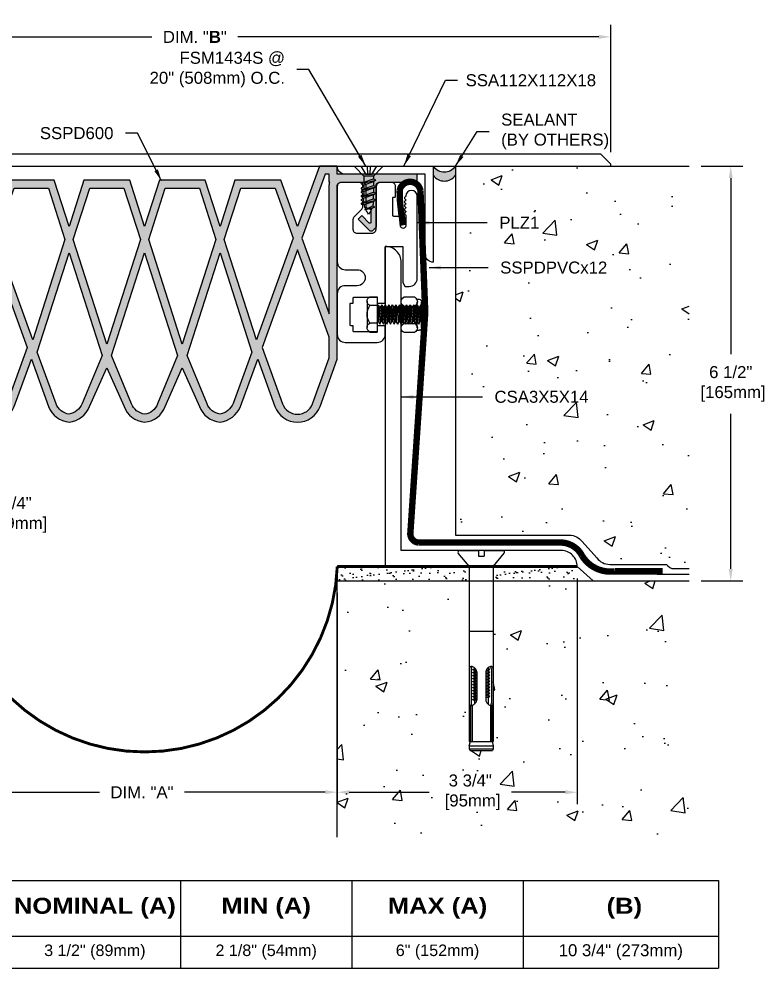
# Model space of a CAD drawing. Header units: inches. Extents: x -6.4 to 47.3, y -12.5 to 3.3.
# Drawn here: x 6.55 to 18.21, y -12.53 to 2.3 of the extents above; entities that cross this region are included whole.
import ezdxf

# ---------------------------------------------------------------- set-up
doc = ezdxf.new("R2010")
doc.units = ezdxf.units.IN
doc.header["$MEASUREMENT"] = 0
for name, color, linetype in [('Anchors', 4, 'Continuous'), ('Conditions', 1, 'Continuous'), ('Dimensions', 3, 'Continuous'), ('Fillers', 2, 'Continuous'), ('Metals', 7, 'Continuous'), ('Seal', 5, 'Continuous'), ('Text', 2, 'Continuous')]:
    doc.layers.add(name, color=color, linetype=linetype)
doc.styles.add('ARIAL', font='arial.ttf')
doc.styles.add('Arial Bold', font='')
doc.styles.get('Arial Bold').set_extended_font_data('Arial Black')
doc.dimstyles.new('Arial', dxfattribs={"dimscale": 1.5, "dimtxt": 0.125, "dimasz": 0.125, "dimexe": 0.125, "dimexo": 0.125, "dimgap": 0.125, "dimtad": 0, "dimtih": 1, "dimtoh": 1, "dimdec": 4, "dimzin": 0, "dimdsep": 46, "dimlunit": 4, "dimtxsty": 'ARIAL', "dimcen": 0.125, "dimadec": 0, "dimazin": 0, "dimtfac": 1, "dimtdec": 4, "dimtofl": 0, "dimtmove": 0, "dimatfit": 3, "dimfxl": 0, "dimfrac": 2, "dimtolj": 1, "dimtzin": 0, "dimarcsym": 0})
pattern_1 = [(37.5, (-1.61179, -10.52077), (-0.0062993, 0.1926824), [0, -0.152, 0, -0.17, 0, -0.1625]), (7.5, (-1.6118, -10.52077), (0.1769777, 0.2822146), [0, -0.082, 0, -0.137, 0, -0.0525]), (327.5, (-1.73479, -10.52077), (0.3114142, 0.0005659), [0, -0.05, 0, -0.18, 0, -0.235]), (317.5, (-1.7348, -10.52077), (0.3006127, 0.0877676), [0, -0.025, 0, -0.118, 0, -0.135])]

# ---------------------------------------------------------------- blocks, each defined once
blk = doc.blocks.new('PLZ1')
blk.add_lwpolyline([(0.265, 0, -0.414214), (0.275, -0.01), (0.275, -0.56, 0.131652), (0.276, -0.565), (0.308, -0.62, 0.267949), (0.317, -0.625), (0.375, -0.625, 0.414214), (0.5, -0.5), (0.5, 0.785, 1), (0.32, 0.785, -0.198912), (0.317, 0.778), (0.301, 0.762, 0.414214), (0.301, 0.748), (0.317, 0.732, -0.198912), (0.32, 0.725, -0.198912), (0.317, 0.718), (0.301, 0.702, 0.414214), (0.301, 0.688), (0.317, 0.672, -0.198912), (0.32, 0.665, -0.198912), (0.317, 0.658), (0.301, 0.642, 0.414214), (0.301, 0.628), (0.317, 0.612, -0.198912), (0.32, 0.605, -0.198912), (0.317, 0.598), (0.301, 0.582, 0.414214), (0.301, 0.568), (0.317, 0.552, -0.198912), (0.32, 0.545, -0.198912), (0.317, 0.538), (0.301, 0.522, 0.414214), (0.301, 0.508), (0.317, 0.492, -0.198912), (0.32, 0.485), (0.32, 0.322, -0.93609), (0.24, 0.317), (0.221, 0.461, 0.376062), (0.211, 0.47), (0.13, 0.47, -0.414214), (0.12, 0.48), (0.12, 0.76, -0.414214), (0.13, 0.77), (0.15, 0.77, 0.414214), (0.16, 0.78), (0.16, 0.937, 0.414214), (0.097, 1), (-0.088, 1, 0.414214), (-0.15, 0.937), (-0.15, 0.262, -0.414214), (-0.213, 0.2), (-0.438, 0.2, -0.414214), (-0.5, 0.262), (-0.5, 0.424, -0.198912), (-0.482, 0.468), (-0.368, 0.582, 0.198912), (-0.35, 0.626), (-0.35, 0.637, 0.198912), (-0.353, 0.645), (-0.369, 0.66, -0.414214), (-0.369, 0.675), (-0.353, 0.69, 0.198912), (-0.35, 0.697, 0.198912), (-0.353, 0.705), (-0.369, 0.72, -0.414214), (-0.369, 0.735), (-0.353, 0.75, 0.198912), (-0.35, 0.757, 0.198912), (-0.353, 0.765), (-0.369, 0.78, -0.414214), (-0.369, 0.795), (-0.353, 0.81, 0.198912), (-0.35, 0.817, 0.198912), (-0.353, 0.825), (-0.369, 0.84, -0.414214), (-0.369, 0.855), (-0.353, 0.87, 0.198912), (-0.35, 0.877, 0.198912), (-0.353, 0.885), (-0.369, 0.9, -0.414214), (-0.369, 0.915), (-0.353, 0.93, 0.198912), (-0.35, 0.937, 0.414214), (-0.413, 1), (-0.688, 1, 0.414214), (-0.75, 0.937), (-0.75, -0.238, 0.414214), (-0.625, -0.363), (-0.438, -0.363, -1), (-0.438, -0.613), (-0.625, -0.613, 0.414214), (-0.75, -0.737), (-0.75, -1.375, 0.414214), (-0.625, -1.5), (-0.125, -1.5, 0.414214), (0, -1.375), (0, -1.248, 0.414214), (-0.01, -1.238), (-0.115, -1.238, 0.414214), (-0.125, -1.248), (-0.125, -1.323, -0.414214), (-0.135, -1.333), (-0.49, -1.333, -0.414214), (-0.5, -1.323), (-0.5, -1.248, 0.414214), (-0.51, -1.238), (-0.54, -1.238, -0.414214), (-0.55, -1.228), (-0.55, -0.898, -0.414214), (-0.54, -0.888), (-0.51, -0.888, 0.414214), (-0.5, -0.878), (-0.5, -0.803, -0.414214), (-0.49, -0.793), (-0.135, -0.793, -0.414214), (-0.125, -0.803), (-0.125, -0.878, 0.414214), (-0.115, -0.888), (-0.01, -0.888, 0.414214), (0, -0.878), (0, -0.01, -0.414214), (0.01, 0)], format="xyb", close=True)
blk = doc.blocks.new('SSSA38278')
for p, q in [((-0.341, 0), (-0.045, 0)), ((-0.045, 0), (-0.045, -0.09)), ((0.045, 0), (0.341, 0)), ((0.045, 0), (0.045, -0.09)), ((-0.191, -0.246), (-0.36, -0.039)), ((-0.045, -0.09), (0.045, -0.09)), ((0.191, -0.246), (0.36, -0.039)), ((-0.187, -0.256), (-0.187, -2.982)), ((0.188, -0.256), (0.188, -2.982)), ((-0.187, -1.262), (0.188, -1.262)), ((-0.157, -1.843), (-0.157, -2.387)), ((-0.135, -1.857), (-0.108, -1.84)), ((-0.135, -1.857), (-0.089, -1.849)), ((-0.135, -1.857), (-0.108, -1.873)), ((-0.135, -1.904), (-0.108, -1.887)), ((-0.135, -1.904), (-0.071, -1.893)), ((-0.135, -1.904), (-0.108, -1.92)), ((-0.108, -1.83), (-0.108, -1.84)), ((-0.108, -1.84), (-0.098, -1.838)), ((-0.078, -1.867), (-0.108, -1.873)), ((-0.108, -1.873), (-0.108, -1.887)), ((-0.108, -1.887), (-0.073, -1.88)), ((-0.07, -1.912), (-0.108, -1.92)), ((-0.108, -1.92), (-0.108, -1.934)), ((-0.108, -1.934), (-0.07, -1.926)), ((-0.07, -1.896), (-0.07, -2.334)), ((0.071, -1.895), (0.108, -1.887)), ((0.071, -1.896), (0.071, -2.334)), ((0.071, -1.915), (0.135, -1.904)), ((0.071, -1.915), (0.135, -1.904)), ((0.108, -1.92), (0.071, -1.928)), ((0.108, -1.873), (0.072, -1.881)), ((0.078, -1.867), (0.135, -1.857)), ((0.093, -1.844), (0.108, -1.84)), ((0.108, -1.83), (0.108, -1.84)), ((0.135, -1.857), (0.108, -1.84)), ((0.135, -1.857), (0.108, -1.873)), ((0.108, -1.873), (0.108, -1.887)), ((0.135, -1.904), (0.108, -1.887)), ((0.135, -1.904), (0.108, -1.92)), ((0.108, -1.92), (0.108, -1.934)), ((0.158, -1.843), (0.158, -2.387)), ((-0.135, -1.951), (-0.108, -1.934)), ((-0.135, -1.951), (-0.07, -1.94)), ((-0.135, -1.951), (-0.108, -1.967)), ((-0.135, -1.998), (-0.108, -1.981)), ((-0.135, -1.998), (-0.07, -1.986)), ((-0.135, -1.998), (-0.108, -2.014)), ((-0.135, -2.044), (-0.108, -2.028)), ((-0.135, -2.044), (-0.07, -2.033)), ((-0.135, -2.044), (-0.108, -2.061)), ((-0.135, -2.091), (-0.108, -2.075)), ((-0.07, -1.959), (-0.108, -1.967)), ((-0.108, -1.967), (-0.108, -1.981)), ((-0.108, -1.981), (-0.07, -1.973)), ((-0.07, -2.006), (-0.108, -2.014)), ((-0.108, -2.014), (-0.108, -2.028)), ((-0.108, -2.028), (-0.07, -2.02)), ((-0.07, -2.053), (-0.108, -2.061)), ((-0.108, -2.061), (-0.108, -2.075)), ((-0.108, -2.075), (-0.07, -2.067)), ((0.071, -1.942), (0.108, -1.934)), ((0.071, -1.962), (0.135, -1.951)), ((0.108, -1.967), (0.071, -1.975)), ((0.071, -1.989), (0.108, -1.981)), ((0.071, -2.009), (0.135, -1.998)), ((0.108, -2.014), (0.071, -2.022)), ((0.071, -2.036), (0.108, -2.028)), ((0.071, -2.056), (0.135, -2.044)), ((0.108, -2.061), (0.071, -2.069)), ((0.071, -2.083), (0.108, -2.075)), ((0.135, -1.951), (0.108, -1.934)), ((0.135, -1.951), (0.108, -1.967)), ((0.108, -1.967), (0.108, -1.981)), ((0.135, -1.998), (0.108, -1.981)), ((0.135, -1.998), (0.108, -2.014)), ((0.108, -2.014), (0.108, -2.028)), ((0.135, -2.044), (0.108, -2.028)), ((0.135, -2.044), (0.108, -2.061)), ((0.108, -2.061), (0.108, -2.075)), ((0.135, -2.091), (0.108, -2.075)), ((-0.135, -2.091), (-0.07, -2.08)), ((-0.135, -2.091), (-0.108, -2.108)), ((-0.135, -2.138), (-0.108, -2.122)), ((-0.135, -2.138), (-0.07, -2.127)), ((-0.135, -2.138), (-0.108, -2.155)), ((-0.135, -2.185), (-0.108, -2.169)), ((-0.135, -2.185), (-0.07, -2.174)), ((-0.135, -2.185), (-0.108, -2.202)), ((-0.135, -2.232), (-0.108, -2.215)), ((-0.135, -2.232), (-0.07, -2.221)), ((-0.07, -2.1), (-0.108, -2.108)), ((-0.108, -2.108), (-0.108, -2.122)), ((-0.108, -2.122), (-0.07, -2.114)), ((-0.07, -2.147), (-0.108, -2.155)), ((-0.108, -2.155), (-0.108, -2.169)), ((-0.108, -2.169), (-0.07, -2.16)), ((-0.07, -2.193), (-0.108, -2.202)), ((-0.108, -2.202), (-0.108, -2.215)), ((-0.108, -2.215), (-0.07, -2.207)), ((0.071, -2.103), (0.135, -2.091)), ((0.108, -2.108), (0.071, -2.116)), ((0.071, -2.13), (0.108, -2.122)), ((0.071, -2.149), (0.135, -2.138)), ((0.108, -2.155), (0.071, -2.163)), ((0.071, -2.177), (0.108, -2.169)), ((0.071, -2.196), (0.135, -2.185)), ((0.108, -2.202), (0.071, -2.21)), ((0.071, -2.224), (0.108, -2.215)), ((0.135, -2.091), (0.108, -2.108)), ((0.108, -2.108), (0.108, -2.122)), ((0.135, -2.138), (0.108, -2.122)), ((0.135, -2.138), (0.108, -2.155)), ((0.108, -2.155), (0.108, -2.169)), ((0.135, -2.185), (0.108, -2.169)), ((0.135, -2.185), (0.108, -2.202)), ((0.108, -2.202), (0.108, -2.215)), ((0.135, -2.232), (0.108, -2.215)), ((-0.135, -2.232), (-0.108, -2.248)), ((-0.135, -2.279), (-0.108, -2.262)), ((-0.135, -2.279), (-0.07, -2.268)), ((-0.135, -2.279), (-0.108, -2.295)), ((-0.135, -2.326), (-0.108, -2.309)), ((-0.135, -2.326), (-0.07, -2.315)), ((-0.135, -2.326), (-0.108, -2.342)), ((-0.07, -2.24), (-0.108, -2.248)), ((-0.108, -2.248), (-0.108, -2.262)), ((-0.108, -2.262), (-0.07, -2.254)), ((-0.07, -2.287), (-0.108, -2.295)), ((-0.108, -2.295), (-0.108, -2.309)), ((-0.108, -2.309), (-0.07, -2.301)), ((-0.07, -2.334), (-0.108, -2.342)), ((-0.108, -2.342), (-0.108, -2.401)), ((0.071, -2.243), (0.135, -2.232)), ((0.108, -2.248), (0.071, -2.257)), ((0.071, -2.27), (0.108, -2.262)), ((0.071, -2.29), (0.135, -2.279)), ((0.108, -2.295), (0.071, -2.303)), ((0.135, -2.232), (0.108, -2.248)), ((0.108, -2.248), (0.108, -2.262)), ((0.135, -2.279), (0.108, -2.262)), ((0.135, -2.279), (0.108, -2.295)), ((0.108, -2.295), (0.108, -2.401)), ((-0.166, -2.42), (-0.166, -2.982)), ((-0.143, -2.42), (-0.143, -2.982)), ((0.143, -2.42), (0.143, -2.982)), ((0.166, -2.42), (0.166, -2.982)), ((-0.187, -3.053), (-0.168, -2.982)), ((-0.187, -2.982), (0.188, -2.982)), ((-0.187, -3.053), (0.188, -3.053)), ((-0.187, -3.053), (-0.187, -3.099)), ((-0.187, -3.099), (0.188, -3.099)), ((-0.187, -3.099), (-0.174, -3.123)), ((0.168, -2.982), (0.188, -3.053)), ((0.188, -3.099), (0.174, -3.123)), ((0.188, -3.053), (0.188, -3.099)), ((-0.174, -3.123), (0.174, -3.123))]:
    blk.add_line(p, q)
for centre, radius, start, end in [((-0.341, -0.024), 0.0239, 90, 219.032), ((0.341, -0.024), 0.0239, 320.968, 90), ((-0.202, -0.256), 0.015, 0, 39.1666), ((0.203, -0.256), 0.015, 140.8334, 180), ((-0.159, -1.839), 0.0276, 135, 168.9394), ((-0.135, -1.843), 0.0524, 168.9394, 180), ((-0.159, -1.839), 0.0276, 101.0606, 135), ((-0.155, -1.863), 0.0524, 76.6123, 101.0606), ((-0.129, -1.839), 0.0276, 135, 168.9394), ((-0.105, -1.843), 0.0524, 168.9394, 180), ((-0.129, -1.839), 0.0276, 110.9085, 135), ((-0.161, -1.888), 0.0783, 59.3028, 76.6123), ((-0.179, -1.919), 0.114, 45, 59.3028), ((-0.179, -1.919), 0.114, 30.6972, 45), ((-0.148, -1.901), 0.0783, 13.3877, 30.6972), ((-0.123, -1.895), 0.0524, 358.2993, 13.3877), ((0.123, -1.895), 0.0524, 166.6123, 181.7007), ((0.148, -1.901), 0.0783, 149.3028, 166.6123), ((0.179, -1.919), 0.114, 135, 149.3028), ((0.179, -1.919), 0.114, 120.6972, 135), ((0.161, -1.888), 0.0783, 103.3877, 120.6972), ((0.129, -1.839), 0.0276, 45, 69.0915), ((0.155, -1.863), 0.0524, 78.9394, 103.3877), ((0.129, -1.839), 0.0276, 11.0606, 45), ((0.105, -1.843), 0.0524, 360, 11.0606), ((0.159, -1.839), 0.0276, 45, 78.9394), ((0.159, -1.839), 0.0276, 11.0606, 45), ((0.135, -1.843), 0.0524, 0, 11.0606), ((-0.179, -2.311), 0.114, 315, 329.3028), ((-0.148, -2.329), 0.0783, 329.3028, 346.6123), ((-0.123, -2.335), 0.0524, 346.6123, 1.7007), ((0.123, -2.335), 0.0524, 178.2993, 193.3877), ((0.148, -2.329), 0.0783, 193.3877, 210.6972), ((0.179, -2.311), 0.114, 210.6972, 225), ((-0.135, -2.387), 0.0524, 180, 191.0606), ((-0.159, -2.392), 0.0276, 191.0606, 225), ((-0.159, -2.392), 0.0276, 225, 258.9394), ((-0.155, -2.367), 0.0524, 258.9394, 283.3877), ((-0.105, -2.387), 0.0524, 180, 191.0606), ((-0.129, -2.392), 0.0276, 191.0606, 225), ((-0.129, -2.392), 0.0276, 225, 249.0915), ((-0.161, -2.342), 0.0783, 283.3877, 300.6972), ((-0.179, -2.311), 0.114, 300.6972, 315), ((0.179, -2.311), 0.114, 225, 239.3028), ((0.161, -2.342), 0.0783, 239.3028, 256.6123), ((0.129, -2.392), 0.0276, 290.9085, 315), ((0.155, -2.367), 0.0524, 256.6123, 281.0606), ((0.129, -2.392), 0.0276, 315, 348.9394), ((0.105, -2.387), 0.0524, 348.9394, 0), ((0.159, -2.392), 0.0276, 281.0606, 315), ((0.159, -2.392), 0.0276, 315, 348.9394), ((0.135, -2.387), 0.0524, 348.9394, 360)]:
    blk.add_arc(centre, radius, start, end)
blk = doc.blocks.new('*D2')
at = {"layer": 'Defpoints', "color": 0}
for p in [(5.5, -7.103), (11.522, -7.103), (11.522, -9.78)]:
    blk.add_point(p, dxfattribs=at)
at = {"layer": 'Dimensions', "color": 0, "lineweight": -2}
for p, q in [((5.5, -7.29), (5.5, -9.968)), ((11.522, -7.29), (11.522, -9.968)), ((5.688, -9.78), (7.806, -9.78)), ((11.335, -9.78), (9.135, -9.78))]:
    blk.add_line(p, q, dxfattribs=at)
at = {"layer": 'Dimensions', "color": 0}
for points in [[(5.688, -9.749), (5.688, -9.811), (5.5, -9.78)], [(11.335, -9.749), (11.335, -9.811), (11.522, -9.78)]]:
    blk.add_solid(points, dxfattribs=at)
at = {"layer": 'Dimensions', "color": 0, "insert": (8.471, -9.78), "char_height": 0.1875, "attachment_point": 5, "style": 'ARIAL'}
blk.add_mtext('\\A1;DIM. "A"', dxfattribs=at)
blk = doc.blocks.new('*D4')
at = {"layer": 'Defpoints', "color": 0}
for p in [(4.75, -5.448), (4.75, -6.255), (5.5, -6.255)]:
    blk.add_point(p, dxfattribs=at)
at = {"layer": 'Dimensions', "color": 0, "lineweight": -2}
for p, q in [((4.75, -6.068), (4.75, -5.26)), ((5.5, -6.068), (5.5, -5.26)), ((4.563, -5.448), (4.375, -5.448)), ((5.688, -5.448), (5.875, -5.448))]:
    blk.add_line(p, q, dxfattribs=at)
at = {"layer": 'Dimensions', "color": 0}
for points in [[(4.563, -5.417), (4.563, -5.479), (4.75, -5.448)], [(5.688, -5.417), (5.688, -5.479), (5.5, -5.448)]]:
    blk.add_solid(points, dxfattribs=at)
at = {"layer": 'Dimensions', "color": 0, "insert": (6.518, -5.448), "char_height": 0.1875, "attachment_point": 5, "style": 'ARIAL'}
blk.add_mtext('\\A1;3/4"\\P [19mm]', dxfattribs=at)
blk = doc.blocks.new('*D5')
at = {"layer": 'Defpoints', "color": 0}
for p in [(15.272, -6.255), (11.522, -6.48), (15.272, -9.781)]:
    blk.add_point(p, dxfattribs=at)
at = {"layer": 'Dimensions', "color": 0, "lineweight": -2}
for p, q in [((15.272, -6.443), (15.272, -9.968)), ((11.522, -6.668), (11.522, -9.968)), ((11.71, -9.781), (12.957, -9.781)), ((15.085, -9.781), (14.244, -9.781))]:
    blk.add_line(p, q, dxfattribs=at)
at = {"layer": 'Dimensions', "color": 0}
for points in [[(11.71, -9.749), (11.71, -9.812), (11.522, -9.781)], [(15.085, -9.749), (15.085, -9.812), (15.272, -9.781)]]:
    blk.add_solid(points, dxfattribs=at)
at = {"layer": 'Dimensions', "color": 0, "insert": (13.601, -9.781), "char_height": 0.1875, "attachment_point": 5, "style": 'ARIAL'}
blk.add_mtext('\\A1;3 3/4"\\P [95mm]', dxfattribs=at)
blk = doc.blocks.new('*D11')
at = {"layer": 'Defpoints', "color": 0}
for p in [(17.022, 0), (17.022, -6.48), (17.671, -6.48)]:
    blk.add_point(p, dxfattribs=at)
at = {"layer": 'Dimensions', "color": 0, "lineweight": -2}
for p, q in [((17.21, 0), (17.858, 0)), ((17.671, -0.188), (17.671, -2.937)), ((17.671, -6.293), (17.671, -3.868)), ((17.21, -6.48), (17.858, -6.48))]:
    blk.add_line(p, q, dxfattribs=at)
at = {"layer": 'Dimensions', "color": 0}
for points in [[(17.64, -0.188), (17.702, -0.188), (17.671, 0)], [(17.64, -6.293), (17.702, -6.293), (17.671, -6.48)]]:
    blk.add_solid(points, dxfattribs=at)
at = {"layer": 'Dimensions', "color": 0, "insert": (17.671, -3.402), "char_height": 0.1875, "attachment_point": 5, "style": 'ARIAL'}
blk.add_mtext('\\A1;6 1/2"\\P [165mm]', dxfattribs=at)
blk = doc.blocks.new('CSA3X5X14')
at = {"layer": 'Metals'}
blk.add_lwpolyline([(0.25, 4.75, 0.414214), (0, 5), (0, 0), (3, 0, 0.414214), (2.75, 0.25), (0.25, 0.25)], format="xyb", close=True, dxfattribs=at)
blk = doc.blocks.new('SSA112X112X18')
blk.add_lwpolyline([(0, 0), (-1.5, 0), (-1.5, -1.5, 0.414214), (-1.375, -1.375), (-1.375, -0.125), (-0.125, -0.125, 0.414214)], format="xyb", close=True)
blk = doc.blocks.new('FSM1434S')
for p, q in [((0.202, 0), (-0.202, 0)), ((-0.122, 0), (-0.046, -0.132)), ((-0.024, 0), (-0.019, -0.132)), ((0.024, 0), (0.019, -0.132)), ((0.122, 0), (0.046, -0.132)), ((-0.209, -0.016), (-0.075, -0.154)), ((-0.046, -0.132), (0.046, -0.132)), ((0.209, -0.016), (0.075, -0.154)), ((-0.112, -0.221), (-0.075, -0.2)), ((0.113, -0.273), (-0.112, -0.221)), ((-0.112, -0.221), (-0.075, -0.243)), ((-0.075, -0.154), (0.075, -0.154)), ((-0.075, -0.154), (-0.075, -0.2)), ((0.075, -0.251), (-0.075, -0.2)), ((-0.075, -0.243), (-0.075, -0.246)), ((-0.075, -0.243), (-0.075, -0.303)), ((-0.075, -0.243), (0.075, -0.295)), ((0.075, -0.154), (0.075, -0.251)), ((0.113, -0.273), (0.075, -0.251)), ((0.113, -0.273), (0.075, -0.295)), ((0.075, -0.295), (0.075, -0.298)), ((0.075, -0.295), (0.075, -0.354)), ((-0.112, -0.325), (-0.075, -0.303)), ((0.113, -0.376), (-0.112, -0.325)), ((-0.112, -0.325), (-0.075, -0.346)), ((-0.112, -0.428), (-0.075, -0.406)), ((0.113, -0.479), (-0.112, -0.428)), ((-0.112, -0.428), (-0.075, -0.449)), ((0.075, -0.354), (-0.075, -0.303)), ((-0.075, -0.346), (0.075, -0.398)), ((-0.075, -0.346), (-0.075, -0.406)), ((0.075, -0.458), (-0.075, -0.406)), ((0.113, -0.376), (0.075, -0.354)), ((0.113, -0.376), (0.075, -0.398)), ((0.075, -0.398), (0.075, -0.458)), ((-0.112, -0.531), (-0.075, -0.509)), ((0.105, -0.581), (-0.112, -0.531)), ((-0.112, -0.531), (-0.075, -0.553)), ((-0.075, -0.509), (-0.075, -0.449)), ((-0.075, -0.449), (0.075, -0.501)), ((0.073, -0.56), (-0.075, -0.509)), ((-0.075, -0.553), (0.067, -0.602)), ((0.105, -0.581), (0.067, -0.602)), ((0.105, -0.581), (0.073, -0.56)), ((0.113, -0.479), (0.075, -0.458)), ((0.113, -0.479), (0.075, -0.501)), ((0.075, -0.524), (0.075, -0.501)), ((-0.089, -0.64), (-0.063, -0.619)), ((0.058, -0.681), (-0.089, -0.64)), ((-0.089, -0.64), (-0.051, -0.661)), ((0.058, -0.681), (-0.063, -0.619)), ((-0.051, -0.661), (0.058, -0.681))]:
    blk.add_line(p, q)
for centre, radius, start, end in [((-0.202, -0.01), 0.0096, 90, 224.3206), ((0.202, -0.01), 0.0096, 315.6794, 90), ((0.298, -0.526), 0.373, 184.1974, 194.4309), ((-0.298, -0.526), 0.373, 354.6624, 0.1882), ((0.298, -0.526), 0.373, 201.2487, 216.9667), ((-0.298, -0.526), 0.373, 323.0333, 335.8104), ((-0.298, -0.526), 0.373, 336.5004, 348.2654)]:
    blk.add_arc(centre, radius, start, end)
blk = doc.blocks.new('Sealant')
blk.add_hatch(color=253).paths.add_polyline_path([(0, 0, -0.522486), (-0.347, 0), (-0.347, -0.143, 0.522486), (0, -0.143)])
for centre in [(-0.174, 0.121), (-0.174, -0.022)]:
    blk.add_arc(centre, 0.211, 214.8271, 325.1729)
blk = doc.blocks.new('HLN516SN')
for p, q in [((-0.205, 0.32), (0.205, 0.32)), ((-0.274, 0.213), (-0.274, 0.04)), ((-0.242, 0.244), (-0.242, 0.283)), ((-0.205, 0.253), (0.205, 0.253)), ((-0.137, 0.04), (-0.137, 0.213)), ((0.137, 0.04), (0.137, 0.213)), ((0.242, 0.244), (0.242, 0.283)), ((0.274, 0.213), (0.274, 0.04)), ((-0.205, 0), (0.205, 0))]:
    blk.add_line(p, q)
for centre, radius, start, end in [((-0.205, 0.283), 0.037, 90, 180), ((0.205, 0.283), 0.037, 0, 90), ((-0.205, 0.175), 0.0783, 29.0208, 150.9792), ((0, 0.001), 0.253, 57.1911, 122.8089), ((0.205, 0.175), 0.0783, 29.0208, 150.9792), ((-0.205, 0.078), 0.0783, 209.0208, 330.9792), ((0, 0.253), 0.253, 237.1911, 302.8089), ((0.205, 0.078), 0.0783, 209.0208, 330.9792)]:
    blk.add_arc(centre, radius, start, end)
blk = doc.blocks.new('H51634S')
for p, q in [((-0.206, 0.158), (0.206, 0.158)), ((-0.275, 0.114), (-0.275, 0)), ((-0.275, 0), (0.275, 0)), ((-0.15, -0.013), (-0.127, 0)), ((-0.15, -0.013), (-0.008, 0)), ((-0.138, 0), (-0.138, 0.114)), ((0.124, 0), (0.113, -0.007)), ((0.137, 0), (0.137, 0.114)), ((0.275, 0.114), (0.275, 0)), ((-0.15, -0.013), (-0.113, -0.034)), ((-0.15, -0.069), (0.15, -0.041)), ((-0.15, -0.069), (-0.113, -0.047)), ((-0.15, -0.069), (-0.113, -0.09)), ((-0.15, -0.124), (0.15, -0.096)), ((-0.15, -0.124), (-0.113, -0.103)), ((-0.15, -0.124), (-0.113, -0.145)), ((0.113, -0.007), (-0.113, -0.034)), ((-0.113, -0.047), (0.113, -0.02)), ((-0.113, -0.047), (-0.113, -0.034)), ((0.113, -0.062), (-0.113, -0.09)), ((-0.113, -0.103), (0.113, -0.075)), ((-0.113, -0.103), (-0.113, -0.09)), ((0.113, -0.118), (-0.113, -0.145)), ((-0.113, -0.159), (0.113, -0.131)), ((-0.113, -0.159), (-0.113, -0.145)), ((0.113, -0.02), (0.113, -0.007)), ((0.15, -0.041), (0.113, -0.02)), ((0.15, -0.041), (0.113, -0.062)), ((0.113, -0.075), (0.113, -0.062)), ((0.15, -0.096), (0.113, -0.075)), ((0.15, -0.096), (0.113, -0.118)), ((0.113, -0.131), (0.113, -0.118)), ((0.15, -0.152), (0.113, -0.131)), ((-0.15, -0.18), (0.15, -0.152)), ((-0.15, -0.18), (-0.113, -0.159)), ((-0.15, -0.18), (-0.113, -0.201)), ((-0.15, -0.235), (0.15, -0.208)), ((-0.15, -0.235), (-0.113, -0.214)), ((-0.15, -0.235), (-0.113, -0.257)), ((-0.15, -0.291), (0.15, -0.263)), ((-0.15, -0.291), (-0.113, -0.27)), ((-0.15, -0.291), (-0.113, -0.312)), ((0.113, -0.173), (-0.113, -0.201)), ((-0.113, -0.214), (0.113, -0.186)), ((-0.113, -0.214), (-0.113, -0.201)), ((0.113, -0.229), (-0.113, -0.257)), ((-0.113, -0.27), (0.113, -0.242)), ((-0.113, -0.27), (-0.113, -0.257)), ((0.113, -0.284), (-0.113, -0.312)), ((0.15, -0.152), (0.113, -0.173)), ((0.113, -0.186), (0.113, -0.173)), ((0.15, -0.208), (0.113, -0.186)), ((0.15, -0.208), (0.113, -0.229)), ((0.113, -0.242), (0.113, -0.229)), ((0.15, -0.263), (0.113, -0.242)), ((0.15, -0.263), (0.113, -0.284)), ((0.113, -0.297), (0.113, -0.284)), ((-0.15, -0.346), (0.15, -0.319)), ((-0.15, -0.346), (-0.113, -0.325)), ((-0.15, -0.346), (-0.113, -0.368)), ((-0.15, -0.402), (0.15, -0.374)), ((-0.15, -0.402), (-0.113, -0.381)), ((-0.15, -0.402), (-0.113, -0.423)), ((-0.15, -0.458), (0.15, -0.43)), ((-0.15, -0.458), (-0.113, -0.436)), ((-0.113, -0.325), (0.113, -0.297)), ((-0.113, -0.325), (-0.113, -0.312)), ((0.113, -0.34), (-0.113, -0.368)), ((-0.113, -0.381), (0.113, -0.353)), ((-0.113, -0.381), (-0.113, -0.368)), ((0.113, -0.395), (-0.113, -0.423)), ((-0.113, -0.436), (0.113, -0.409)), ((-0.113, -0.436), (-0.113, -0.423)), ((0.15, -0.319), (0.113, -0.297)), ((0.15, -0.319), (0.113, -0.34)), ((0.113, -0.353), (0.113, -0.34)), ((0.15, -0.374), (0.113, -0.353)), ((0.15, -0.374), (0.113, -0.395)), ((0.113, -0.409), (0.113, -0.395)), ((0.15, -0.43), (0.113, -0.409)), ((0.15, -0.43), (0.113, -0.451)), ((-0.15, -0.458), (-0.113, -0.479)), ((-0.15, -0.513), (0.15, -0.485)), ((-0.15, -0.513), (-0.113, -0.492)), ((-0.15, -0.513), (-0.113, -0.534)), ((-0.15, -0.569), (0.15, -0.541)), ((-0.15, -0.569), (-0.113, -0.547)), ((-0.15, -0.569), (-0.113, -0.59)), ((0.113, -0.451), (-0.113, -0.479)), ((-0.113, -0.492), (0.113, -0.464)), ((-0.113, -0.492), (-0.113, -0.479)), ((0.113, -0.507), (-0.113, -0.534)), ((-0.113, -0.547), (0.113, -0.52)), ((-0.113, -0.547), (-0.113, -0.534)), ((0.113, -0.562), (-0.113, -0.59)), ((-0.113, -0.603), (0.113, -0.575)), ((-0.113, -0.603), (-0.113, -0.59)), ((0.113, -0.464), (0.113, -0.451)), ((0.15, -0.485), (0.113, -0.464)), ((0.15, -0.485), (0.113, -0.507)), ((0.113, -0.52), (0.113, -0.507)), ((0.15, -0.541), (0.113, -0.52)), ((0.15, -0.541), (0.113, -0.562)), ((0.113, -0.575), (0.113, -0.562)), ((0.15, -0.596), (0.113, -0.575)), ((-0.15, -0.624), (0.15, -0.596)), ((-0.15, -0.624), (-0.113, -0.603)), ((-0.15, -0.624), (-0.113, -0.645)), ((-0.15, -0.68), (0.15, -0.652)), ((-0.15, -0.68), (-0.113, -0.659)), ((-0.15, -0.68), (-0.113, -0.701)), ((-0.15, -0.735), (0.15, -0.708)), ((-0.15, -0.735), (-0.113, -0.714)), ((-0.15, -0.735), (-0.124, -0.75)), ((0.113, -0.618), (-0.113, -0.645)), ((-0.113, -0.659), (0.113, -0.631)), ((-0.113, -0.659), (-0.113, -0.645)), ((0.113, -0.673), (-0.113, -0.701)), ((-0.113, -0.714), (0.113, -0.686)), ((-0.113, -0.714), (-0.113, -0.701)), ((0.113, -0.729), (-0.06, -0.75)), ((0.113, -0.729), (0.06, -0.75)), ((0.15, -0.596), (0.113, -0.618)), ((0.113, -0.631), (0.113, -0.618)), ((0.15, -0.652), (0.113, -0.631)), ((0.15, -0.652), (0.113, -0.673)), ((0.113, -0.686), (0.113, -0.673)), ((0.15, -0.708), (0.113, -0.686)), ((0.15, -0.708), (0.113, -0.729)), ((-0.124, -0.75), (0.06, -0.75))]:
    blk.add_line(p, q)
for centre, radius, start, end in [((-0.206, 0.083), 0.0757, 24.7615, 155.2385), ((0, -0.078), 0.237, 54.5107, 125.4893), ((0.206, 0.083), 0.0757, 24.7615, 155.2385)]:
    blk.add_arc(centre, radius, start, end)
for p in [(-0.113, -0.047), (-0.113, -0.103), (-0.113, -0.159), (-0.113, -0.214), (-0.113, -0.27), (-0.113, -0.325), (-0.113, -0.381), (-0.113, -0.436), (-0.113, -0.492), (-0.113, -0.547), (-0.113, -0.603), (-0.113, -0.659), (-0.113, -0.714)]:
    blk.add_point(p)
blk = doc.blocks.new('*T18')
at = {"layer": 'Conditions', "color": 0, "linetype": 'ByBlock', "lineweight": -2}
for p, q in [((0, 0), (17.064, 0)), ((0, 0), (0, -1.369)), ((3.302, 0), (3.302, -1.369)), ((5.98, 0), (5.98, -1.369)), ((8.657, 0), (8.657, -1.369)), ((11.334, 0), (11.334, -1.369)), ((14.011, 0), (14.011, -1.369)), ((17.064, 0), (17.064, -1.369)), ((0, -0.869), (17.064, -0.869)), ((0, -1.369), (17.064, -1.369))]:
    blk.add_line(p, q, dxfattribs=at)
at = {"layer": 'Conditions', "color": 2, "attachment_point": 5}
for s, insert, char_height, width, style in [('{\\fArial Black|b0|i0|c0|p34;NOMINAL (A)}', (7.318, -0.434), 0.25, 2.55726, 'ARIAL'), ('{\\fArial Black|b0|i0|c0|p34;MIN (A)}', (9.995, -0.434), 0.25, 2.55726, 'ARIAL'), ('{\\fArial Black|b0|i0|c0|p34;MAX (A)}', (12.673, -0.434), 0.25, 2.55726, 'ARIAL'), (' (B)', (15.537, -0.434), 0.25, 2.93226, 'Arial Bold'), ('{\\fArial Black|b0|i0|c0|p34;MODEL}', (1.651, -0.434), 0.25, 3.18226, 'ARIAL'), ('{\\fArial Black|b0|i0|c0|p34;MOVEMENT}', (4.641, -0.434), 0.25, 2.55726, 'ARIAL'), ('SSPD-600 x 6 1/2P', (1.651, -1.119), 0.18, 3.18226, 'ARIAL'), ('3 7/8" (98mm)', (4.641, -1.119), 0.18, 2.55726, 'ARIAL'), ('3 1/2" (89mm)', (7.318, -1.119), 0.18, 2.55726, 'ARIAL'), ('2 1/8" (54mm)', (9.995, -1.119), 0.18, 2.55726, 'ARIAL'), ('6" (152mm)', (12.673, -1.119), 0.18, 2.55726, 'ARIAL'), ('10 3/4" (273mm)', (15.537, -1.119), 0.1875, 2.93226, 'ARIAL')]:
    blk.add_mtext(s, dxfattribs=dict(at, insert=insert, char_height=char_height, width=width, style=style))
blk = doc.blocks.new('SSPD600')
h = blk.add_hatch(color=256)
h.paths.add_polyline_path([(3.314, 0.03), (3.082, -0.694), (2.85, 0.03), (2.134, 0.03), (1.871, -0.694), (1.528, 0.25), (1.25, 0.25), (1.25, 0.125), (0, 0.125), (0, 0), (0.571, 0, -0.414214), (0.634, -0.063), (0.634, -0.697), (0.697, -0.76), (0.742, -0.76), (0.924, -0.578), (0.868, -0.521), (0.75, -0.639, -0.668179), (0.724, -0.629), (0.724, -0.45, -0.414214), (0.764, -0.41, 0.414214), (0.804, -0.37), (0.804, -0.063, -0.414214), (0.867, 0), (1.187, 0, -0.414214), (1.25, -0.063), (1.25, -2.765), (1.519, -3.503, 0.315299), (1.871, -3.75, 0.315299), (2.223, -3.503), (2.492, -2.765), (2.761, -3.503, 0.292514), (3.082, -3.749, 0.274694), (3.403, -3.503), (3.671, -2.898), (3.94, -3.503, 0.292514), (4.261, -3.749, 0.298466), (4.582, -3.503), (4.851, -2.898), (5.12, -3.503, 0.292514), (5.441, -3.749, 0.264013), (5.762, -3.503), (6.03, -2.765), (6.299, -3.503, 0.315299), (6.651, -3.75, 0.315299), (7.004, -3.503), (7.272, -2.765), (7.272, -0.063, -0.414214), (7.335, 0), (7.655, 0, -0.414214), (7.718, -0.063), (7.718, -0.37, 0.414214), (7.758, -0.41, -0.414214), (7.798, -0.45), (7.798, -0.629, -0.668179), (7.773, -0.639), (7.655, -0.521), (7.598, -0.578), (7.78, -0.76), (7.825, -0.76), (7.888, -0.697), (7.888, -0.063, -0.414214), (7.951, 0), (8.522, 0), (8.522, 0.125), (7.272, 0.125), (7.272, 0.25), (6.995, 0.25), (6.651, -0.694), (6.388, 0.03), (5.673, 0.03), (5.441, -0.694), (5.209, 0.03), (4.493, 0.03), (4.261, -0.694), (4.029, 0.03)])
h.paths.add_polyline_path([(3.938, -0.095), (4.196, -0.898), (3.671, -2.532), (3.147, -0.898), (3.405, -0.095)], flags=16)
h.paths.add_polyline_path([(3.016, -0.898), (2.515, -2.462), (1.938, -0.876), (2.222, -0.095), (2.758, -0.095)], flags=16)
h.paths.add_polyline_path([(4.585, -0.095), (5.117, -0.095), (5.375, -0.898), (4.851, -2.532), (4.327, -0.898)], flags=16)
h.paths.add_polyline_path([(3.082, -1.103), (3.597, -2.71), (3.286, -3.458, -0.260324), (3.08, -3.623, -0.279008), (2.878, -3.461), (2.584, -2.653)], flags=16)
h.paths.add_polyline_path([(4.261, -1.103), (4.777, -2.71), (4.465, -3.461, -0.288275), (4.262, -3.623, -0.281903), (4.058, -3.461), (3.746, -2.71)], flags=16)
h.paths.add_polyline_path([(1.804, -0.876), (1.375, -2.056), (1.375, -0.063, 0.085638), (1.364, 0), (1.375, 0), (1.375, 0.125), (1.44, 0.125)], flags=16)
h.paths.add_polyline_path([(5.764, -0.095), (6.301, -0.095), (6.585, -0.876), (6.03, -2.4), (6.008, -2.462), (5.506, -0.898)], flags=16)
h.paths.add_polyline_path([(1.871, -1.059), (2.425, -2.583), (2.106, -3.461, -0.315299), (1.871, -3.625, -0.315299), (1.636, -3.461), (1.375, -2.743), (1.375, -2.422)], flags=16)
h.paths.add_polyline_path([(5.441, -1.103), (5.938, -2.653), (5.646, -3.457, -0.248103), (5.438, -3.623, -0.277706), (5.237, -3.461), (4.925, -2.71)], flags=16)
h.paths.add_polyline_path([(6.651, -1.059), (7.147, -2.422), (7.147, -2.743), (6.886, -3.461, -0.315299), (6.651, -3.625, -0.315299), (6.417, -3.461), (6.097, -2.583)], flags=16)
h.paths.add_polyline_path([(6.718, -0.876), (7.082, 0.125), (7.147, 0.125), (7.147, 0), (7.158, 0, 0.085638), (7.147, -0.063), (7.147, -2.056)], flags=16)
for points in [[(7.272, -0.063, -0.414214), (7.335, 0), (7.655, 0, -0.414214), (7.718, -0.063), (7.718, -0.37, 0.414214), (7.758, -0.41, -0.414214), (7.798, -0.45), (7.798, -0.629, -0.668179), (7.773, -0.639), (7.655, -0.521), (7.598, -0.578), (7.78, -0.76), (7.825, -0.76), (7.888, -0.697), (7.888, -0.063, -0.414214), (7.951, 0), (8.522, 0), (8.522, 0.125), (7.272, 0.125), (7.272, 0.25), (6.995, 0.25), (6.651, -0.694), (6.388, 0.03), (5.673, 0.03), (5.441, -0.694), (5.209, 0.03), (4.493, 0.03), (4.261, -0.694), (4.029, 0.03), (3.314, 0.03), (3.082, -0.694), (2.85, 0.03), (2.134, 0.03), (1.871, -0.694), (1.528, 0.25), (1.25, 0.25), (1.25, 0.125), (0, 0.125), (0, 0), (0.571, 0, -0.414214), (0.634, -0.063), (0.634, -0.697), (0.697, -0.76), (0.742, -0.76), (0.924, -0.578), (0.868, -0.521), (0.75, -0.639, -0.668179), (0.724, -0.629), (0.724, -0.45, -0.414214), (0.764, -0.41, 0.414214), (0.804, -0.37), (0.804, -0.063, -0.414214), (0.867, 0), (1.187, 0, -0.414214), (1.25, -0.063), (1.25, -2.765), (1.519, -3.503, 0.315299), (1.871, -3.75, 0.315299), (2.223, -3.503), (2.492, -2.765), (2.761, -3.503, 0.292514), (3.082, -3.749, 0.274694), (3.403, -3.503), (3.671, -2.898), (3.94, -3.503, 0.292514), (4.261, -3.749, 0.298466), (4.582, -3.503), (4.851, -2.898), (5.12, -3.503, 0.292514), (5.441, -3.749, 0.264013), (5.762, -3.503), (6.03, -2.765), (6.299, -3.503, 0.315299), (6.651, -3.75, 0.315299), (7.004, -3.503), (7.272, -2.765)], [(1.804, -0.876), (1.375, -2.056), (1.375, -0.063, 0.085638), (1.364, 0), (1.375, 0), (1.375, 0.125), (1.44, 0.125)], [(6.718, -0.876), (7.147, -2.056), (7.147, -0.063, -0.085638), (7.158, 0), (7.147, 0), (7.147, 0.125), (7.082, 0.125)], [(1.871, -1.059), (2.425, -2.583), (2.106, -3.461, -0.315299), (1.871, -3.625, -0.315299), (1.636, -3.461), (1.375, -2.743), (1.375, -2.422)], [(3.082, -1.103), (3.597, -2.71), (3.286, -3.458, -0.260324), (3.08, -3.623, -0.279008), (2.878, -3.461), (2.584, -2.653)], [(4.261, -1.103), (4.777, -2.71), (4.465, -3.461, -0.288275), (4.262, -3.623, -0.281903), (4.058, -3.461), (3.746, -2.71)], [(5.441, -1.103), (5.938, -2.653), (5.646, -3.457, -0.248103), (5.438, -3.623, -0.277706), (5.237, -3.461), (4.925, -2.71)], [(6.651, -1.059), (6.097, -2.583), (6.417, -3.461, 0.315299), (6.651, -3.625, 0.315299), (6.886, -3.461), (7.147, -2.743), (7.147, -2.422)]]:
    blk.add_lwpolyline(points, format="xyb", close=True)
for points in [[(2.222, -0.095), (2.758, -0.095), (3.016, -0.898), (2.515, -2.462), (1.938, -0.876)], [(3.147, -0.898), (3.405, -0.095), (3.938, -0.095), (4.196, -0.898), (3.671, -2.532)], [(4.327, -0.898), (4.585, -0.095), (5.117, -0.095), (5.375, -0.898), (4.851, -2.532)], [(5.506, -0.898), (5.764, -0.095), (6.301, -0.095), (6.585, -0.876), (6.03, -2.4), (6.008, -2.462)]]:
    blk.add_lwpolyline(points, close=True)
blk = doc.blocks.new('*D27')
at = {"layer": 'Defpoints', "color": 0}
for p in [(15.795, 2.018), (2.798, 0.031), (15.795, 0.031)]:
    blk.add_point(p, dxfattribs=at)
at = {"layer": 'Dimensions', "color": 0, "lineweight": -2}
for p, q in [((2.798, 0.219), (2.798, 2.205)), ((15.795, 0.219), (15.795, 2.205)), ((2.985, 2.018), (8.625, 2.018)), ((15.608, 2.018), (9.968, 2.018))]:
    blk.add_line(p, q, dxfattribs=at)
at = {"layer": 'Dimensions', "color": 0}
for points in [[(2.985, 2.049), (2.985, 1.987), (2.798, 2.018)], [(15.608, 2.049), (15.608, 1.987), (15.795, 2.018)]]:
    blk.add_solid(points, dxfattribs=at)
at = {"layer": 'Dimensions', "color": 0, "insert": (9.297, 2.018), "char_height": 0.1875, "attachment_point": 5, "style": 'ARIAL'}
blk.add_mtext('\\A1;DIM. "{\\fArial|b1|i0|c0|p34;B}"', dxfattribs=at)

msp = doc.modelspace()

# ---------------------------------------------------------------- hatches: boundary and pattern name
at = {"layer": 'Conditions'}
h = msp.add_hatch(dxfattribs=at)
h.set_pattern_fill('AR-CONC', color=256, scale=0.25, style=0)
h.set_pattern_definition([(50, (-4.9557, -12.4823), (1.79315, -0.15688), [0.1875, -2.0625]), (355, (-4.9557, -12.4823), (-0.34688, 1.88048), [0.15, -1.65]), (100.4514, (-4.8063, -12.4954), (1.44627, 1.7236), [0.15935, -1.75286]), (46.184, (-4.9557, -11.9823), (2.6681, -0.4138), [0.28125, -3.09375]), (96.636, (-4.7334, -12.0168), (2.33666, 2.4353), [0.23903, -2.62928]), (351.184, (-4.9557, -11.9823), (2.33665, 2.4353), [0.225, -2.475]), (21, (-4.7057, -12.1073), (1.49227, -1.00655), [0.1875, -2.0625]), (326, (-4.7057, -12.1073), (0.60829, 1.81288), [0.15, -1.65]), (71.451, (-4.5814, -12.1912), (2.10056, 0.80633), [0.15935, -1.75286]), (37.5, (-4.95574, -12.4823), (0.0304, 0.832235), [0, -1.63, 0, -1.675, 0, -1.65625]), (7.5, (-4.9557, -12.4823), (0.657674, 0.98603), [0, -0.955, 0, -1.5925, 0, -0.63125]), (327.5, (-5.51324, -12.4823), (1.334556, -0.056387), [0, -0.625, 0, -1.95, 0, -2.5875]), (317.5, (-5.7632, -12.4823), (1.457965, 0.25026), [0, -0.8125, 0, -1.295, 0, -1.8375])])
edge = h.paths.add_edge_path()
edge.add_line((3.0645, 0), (0.02241, 0))
edge.add_line((0.02241, 0), (0.02241, -6.28486))
edge.add_line((0.02241, -6.28486), (0.28357, -6.28486))
edge.add_arc((0.28357, -6.22236), 0.0625, 270, 312.204497)
edge.add_line((0.32556, -6.26865), (0.3606, -6.23687))
edge.add_arc((0.40259, -6.28317), 0.0625, 90, 132.204497, ccw=False)
edge.add_line((0.40259, -6.22067), (1.26519, -6.22067))
edge.add_arc((1.26519, -5.97067), 0.25, 270, 323.188767)
edge.add_line((1.46535, -6.12046), (1.69536, -5.86456))
edge.add_arc((1.89551, -6.01435), 0.25, 90, 143.188767, ccw=False)
edge.add_line((1.89551, -5.76435), (3.0645, -5.76435))
edge.add_line((3.0645, -5.76435), (3.0645, 0))
edge = h.paths.add_edge_path()
edge.add_line((17.02241, 0), (13.36955, 0))
edge.add_line((13.36955, 0), (13.36955, -5.76435))
edge.add_line((13.36955, -5.76435), (15.14931, -5.76435))
edge.add_arc((15.14931, -6.01435), 0.25, 36.811233, 90, ccw=False)
edge.add_line((15.34946, -5.86456), (15.57947, -6.12046))
edge.add_arc((15.77962, -5.97067), 0.25, 216.811233, 270)
edge.add_line((15.77962, -6.22067), (16.66635, -6.22067))
edge.add_line((16.66635, -6.22067), (16.71926, -6.26865))
edge.add_arc((16.76124, -6.22236), 0.0625, 227.795503, 270)
edge.add_line((16.76124, -6.28486), (17.02241, -6.28486))
edge.add_line((17.02241, -6.28486), (17.02241, 0))
h.paths.add_polyline_path([(0.15724, -0.76942), (2.9604, -0.76942), (2.9604, -1.42495), (0.15724, -1.42495)], flags=16)
h.paths.add_polyline_path([(-1.37058, -4.33395), (1.96873, -4.33395), (1.96873, -4.98947), (-1.37058, -4.98947)])
h.paths.add_polyline_path([(13.93223, -3.46108), (15.10839, -3.46108), (15.10839, -3.74885), (13.93223, -3.74885)], flags=16)
h.paths.add_polyline_path([(14.00717, -0.74264), (14.65869, -0.74264), (14.65869, -1.02466), (14.00717, -1.02466)], flags=16)
h.paths.add_polyline_path([(14.02123, -1.4424), (16.02874, -1.4424), (16.02874, -1.73004), (14.02123, -1.73004)], flags=16)
h = msp.add_hatch(dxfattribs=at)
h.set_pattern_fill('AR-SAND', color=256, scale=0.1, style=0)
h.set_pattern_definition(pattern_1)
h.paths.add_polyline_path([(13.58491, -6.26077, 0.09676873), (13.58381, -6.25512), (11.52241, -6.25512), (11.52241, -6.48012), (13.58491, -6.48012)])
h = msp.add_hatch(dxfattribs=at)
h.set_pattern_fill('AR-SAND', color=256, scale=0.1, style=0)
h.set_pattern_definition(pattern_1)
h.paths.add_polyline_path([(15.27241, -6.25512), (13.96101, -6.25512, 0.09676873), (13.95991, -6.26077), (13.95991, -6.48012), (15.27241, -6.48012)])
h = msp.add_hatch(dxfattribs=at)
h.set_pattern_fill('AR-CONC', color=256, scale=0.25, style=0)
h.set_pattern_definition([(50, (-1.6118, -10.5208), (1.79315, -0.15688), [0.1875, -2.0625]), (355, (-1.6118, -10.5208), (-0.34688, 1.88048), [0.15, -1.65]), (100.451, (-1.4624, -10.5338), (1.44627, 1.7236), [0.15935, -1.75286]), (46.184, (-1.6118, -10.0208), (2.6681, -0.4138), [0.28125, -3.09375]), (96.636, (-1.3894, -10.0553), (2.33666, 2.4353), [0.23903, -2.62928]), (351.184, (-1.6118, -10.0208), (2.33665, 2.4353), [0.225, -2.475]), (21, (-1.3618, -10.1458), (1.49227, -1.00655), [0.1875, -2.0625]), (326, (-1.3618, -10.1458), (0.60829, 1.81288), [0.15, -1.65]), (71.451, (-1.2374, -10.2297), (2.10056, 0.80633), [0.15935, -1.75286]), (37.5, (-1.6118, -10.5208), (0.0304, 0.832235), [0, -1.63, 0, -1.675, 0, -1.65625]), (7.5, (-1.6118, -10.5208), (0.657674, 0.98603), [0, -0.955, 0, -1.5925, 0, -0.63125]), (327.5, (-2.1693, -10.5208), (1.334556, -0.056387), [0, -0.625, 0, -1.95, 0, -2.5875]), (317.5, (-2.4193, -10.5208), (1.457965, 0.25026), [0, -0.8125, 0, -1.295, 0, -1.8375])])
h.paths.add_polyline_path([(13.58491, -6.48012), (11.52241, -6.48012), (11.52241, -10.48012), (17.02241, -10.48012), (17.02241, -6.48012), (13.95991, -6.48012), (13.95991, -8.98714), (13.9406, -8.98714), (13.95991, -9.05802), (13.95991, -9.10452), (13.94649, -9.12777), (13.59833, -9.12777), (13.58491, -9.10452), (13.58491, -9.05802), (13.60422, -8.98714), (13.58491, -8.98714)])
h.paths.add_polyline_path([(13.2069, -9.52621), (13.99417, -9.52621), (13.99417, -10.0352), (13.2069, -10.0352)], flags=24)
h.paths.add_polyline_path([(15.59201, -7.29613), (17.77154, -7.29613), (17.77154, -7.95178), (15.59201, -7.95178)], flags=9)

# ---------------------------------------------------------------- linework, layer by layer
msp.add_lwpolyline([(2.79789, 0), (15.79539, 0), (15.79539, 0.03125), (15.63914, 0.1875), (2.95414, 0.1875), (2.79789, 0.03125)], close=True)
for p, q in [((13.36955, 0), (17.02241, 0)), ((17.02241, -6.37983), (16.52216, -6.37983))]:
    msp.add_line(p, q, dxfattribs=at)
msp.add_lwpolyline([(13.36955, 0), (13.36955, -5.76435), (15.14931, -5.76435, -0.23633823), (15.34946, -5.86456), (15.57947, -6.12046, 0.23633823), (15.77962, -6.22067), (16.64223, -6.22067, -0.18626214), (16.68421, -6.23687), (16.71926, -6.26865, 0.18626214), (16.76124, -6.28486), (17.02241, -6.28486)], format="xyb", dxfattribs=at)
msp.add_lwpolyline([(11.52241, -6.48012), (15.52241, -6.48012), (15.27241, -6.25512), (11.52241, -6.25512)], close=True, dxfattribs=at)
msp.add_lwpolyline([(11.52241, -10.48012), (11.52241, -6.48012), (17.02241, -6.48012)], dxfattribs=at)
at = {"layer": 'Fillers'}
for points, const_width in [([(16.60742, -6.33012), (15.86096, -6.33012, -0.29701637), (15.34758, -6.08699, 0.28388423), (15.009, -5.8805), (12.79758, -5.8805, -0.40580864), (12.66373, -5.74349), (12.66373, -5.74349), (12.89741, -2.28488), (12.82241, -0.38552, 0.85820247), (12.4967, -0.38552, 0.05493738), (12.55604, -0.92392, -0.1788182)], 0.1), ([(1.75, -6.25512), (5.5, -6.25512, 0.96174331), (11.5225, -6.25512), (15.2725, -6.25512)], 0.045)]:
    msp.add_lwpolyline(points, format="xyb", dxfattribs=dict(at, const_width=const_width))

# ---------------------------------------------------------------- block references
msp.add_blockref('*T18', (0.41615, -11.15736))
at = {"layer": 'Anchors', "xscale": -1}
msp.add_blockref('FSM1434S', (12.01269, -0.00124), dxfattribs=at)
for name, p, rotation in [('H51634S', (12.14732, -2.31697), 90), ('HLN516SN', (12.52041, -2.32328), 270)]:
    msp.add_blockref(name, p, dxfattribs=dict(at, rotation=rotation))
at = {"layer": 'Anchors'}
msp.add_blockref('SSSA38278', (13.77241, -6.00512), dxfattribs=at)
at = {"layer": 'Conditions', "color": 1}
msp.add_blockref('Sealant', (13.36947, -0.00124), dxfattribs=at)
at = {"layer": 'Metals', "xscale": -1}
msp.add_blockref('SSA112X112X18', (11.52241, -0.00124), dxfattribs=at)
at = {"layer": 'Metals'}
for name, p in [('PLZ1', (12.27241, -1.25512)), ('CSA3X5X14', (12.27241, -6.25512))]:
    msp.add_blockref(name, p, dxfattribs=at)
at = {"layer": 'Seal'}
msp.add_blockref('SSPD600', (4.24991, -0.25124), dxfattribs=at)

# ---------------------------------------------------------------- texts
at = {"layer": 'Text', "char_height": 0.1875, "style": 'ARIAL'}
for s, insert, width, attachment_point in [('FSM1434S @\\P20" (508mm) O.C.', (10.7054, 1.50695), 2.5915624, 6), ('SEALANT\\P(BY OTHERS)', (14.08304, 0.54156), 3.2637827, 4), ('\\A1;SSPD600', (8.0249, 0.51369), 2.7846215, 6), ('PLZ1', (14.05404, -0.88365), 2.0958254, 4), ('SSPDPVCx12', (14.06811, -1.58622), 2.6162653, 4), ('\\A1;CSA3X5X14', (13.97911, -3.60497), 2.4899842, 4)]:
    msp.add_mtext(s, dxfattribs=dict(at, insert=insert, width=width, attachment_point=attachment_point))
at = {"layer": 'Text', "insert": (13.5282, 1.33976), "char_height": 0.1875, "attachment_point": 4, "style": 'ARIAL'}
msp.add_mtext('SSA112X112X18', dxfattribs=at)

# ---------------------------------------------------------------- dimensions: what is measured, and where the dimension line sits
at = {"layer": 'Dimensions'}
dim = msp.add_linear_dim(base=(15.79539, 2.01793), p1=(2.79789, 0.03125), p2=(15.79539, 0.03125), text='DIM. "{\\fArial|b1|i0|c0|p34;B}"', dimstyle='Arial', override={"dimpost": '\\X'}, dxfattribs=at)
dim.commit()
dim.dimension.update_dxf_attribs({"geometry": '*D27', "text_midpoint": (9.29664, 2.01793)})
dim = msp.add_linear_dim(base=(17.67078, -6.48012), p1=(17.02241, 0), p2=(17.02241, -6.48012), angle=90, dimstyle='Arial', override={"dimpost": '\\X'}, dxfattribs=at)
dim.commit()
dim.dimension.update_dxf_attribs({"geometry": '*D11', "text_midpoint": (17.67078, -3.40233), "dimtype": 160})
for base, p1, p2, picture, middle in [((4.75, -5.44797), (5.5, -6.25512), (4.75, -6.25512), '*D4', (6.51814, -5.44797)), ((15.27241, -9.7807), (11.52241, -6.48012), (15.27241, -6.25512), '*D5', (13.60053, -9.7807))]:
    dim = msp.add_linear_dim(base=base, p1=p1, p2=p2, dimstyle='Arial', override={"dimpost": '\\X'}, dxfattribs=at)
    dim.commit()
    dim.dimension.update_dxf_attribs({"geometry": picture, "text_midpoint": middle, "dimtype": 160})
dim = msp.add_linear_dim(base=(11.52241, -9.78015), p1=(5.5, -7.10282), p2=(11.52241, -7.10282), text='DIM. "A"', dimstyle='Arial', override={"dimpost": '\\X'}, dxfattribs=at)
dim.commit()
dim.dimension.update_dxf_attribs({"geometry": '*D2', "text_midpoint": (8.47093, -9.78015), "dimtype": 160})

# ---------------------------------------------------------------- leaders
at = {"layer": 'Text', "annotation_type": 0, "has_hookline": 1}
for points, hookline_direction, text_width in [([(11.96824, 0), (11.0804, 1.50695), (10.8929, 1.50695)], 1, 2.08578), ([(8.77619, -0.23244), (8.3999, 0.51369), (8.2124, 0.51369)], 1, 1.12602), ([(13.36955, 0), (13.70804, 0.54156), (13.89554, 0.54156)], 0, 1.66282), ([(12.77241, -0.88365), (13.86654, -0.88365)], 0, 0.55777), ([(12.95604, -1.58622), (13.88061, -1.58622)], 0, 1.64862), ([(12.52241, -3.60497), (13.79161, -3.60497)], 0, 1.445)]:
    msp.add_leader(points, dimstyle='Arial', override={"dimgap": 0.125, "dimtad": 0}, dxfattribs=dict(at, hookline_direction=hookline_direction, text_width=text_width))
at = {"layer": 'Text'}
msp.add_leader([(12.56366, 0), (13.2157, 1.33976), (13.4032, 1.33976)], dimstyle='Arial', override={"dimgap": 0.125, "dimtad": 0}, dxfattribs=at)

doc.saveas('drawing.dxf')
